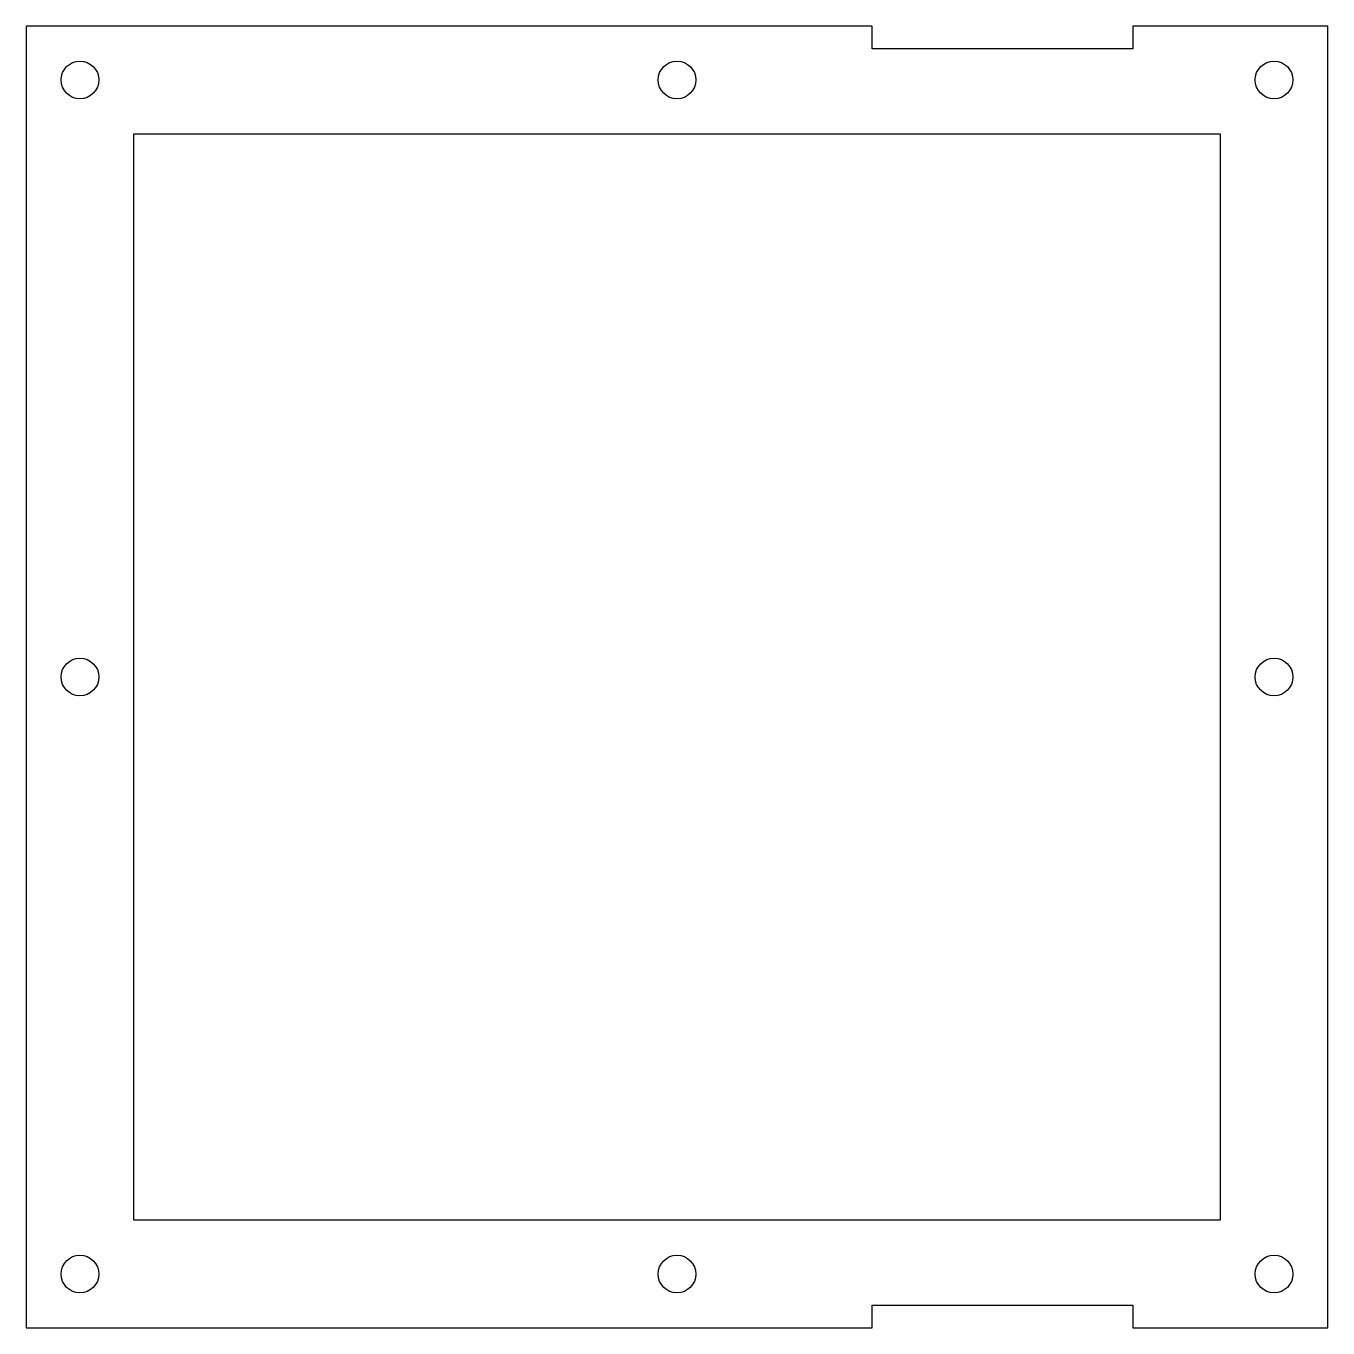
# Model space of a CAD drawing. Header units: millimetres. Extents: x 0 to 181, y -181 to 0.
import ezdxf

# ---------------------------------------------------------------- set-up
doc = ezdxf.new("R2010")
doc.units = ezdxf.units.MM

msp = doc.modelspace()

# ---------------------------------------------------------------- linework, layer by layer
for points in [[(117.65, -3.15), (117.65, 0), (0, 0), (0, -181), (117.65, -181), (117.65, -177.85), (153.85, -177.85), (153.85, -181), (181, -181), (181, 0), (153.85, 0), (153.85, -3.15)], [(166, -166), (15, -166), (15, -15), (166, -15)]]:
    msp.add_lwpolyline(points, close=True)
for centre in [(7.5, -7.5), (90.5, -7.5), (173.5, -7.5), (7.5, -90.5), (173.5, -90.5), (7.5, -173.5), (90.5, -173.5), (173.5, -173.5)]:
    msp.add_circle(centre, 2.62)

doc.saveas('drawing.dxf')
